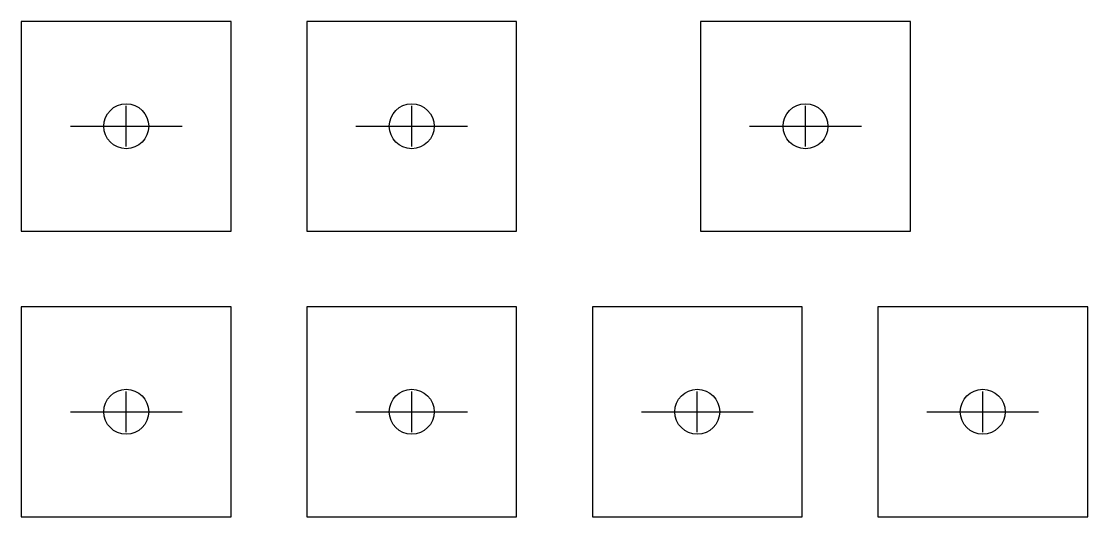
# Model space of a CAD drawing. Header units: millimetres. Extents: x -725 to -368, y -122 to -38.
# Drawn here: x -439.2 to -368.1, y -122.2 to -89.2 of the extents above; entities outside this region: 1.
import ezdxf

# ---------------------------------------------------------------- set-up
doc = ezdxf.new("R2010")
doc.units = ezdxf.units.MM
doc.layers.get('0').update_dxf_attribs({"linetype": 'CONTINUOUS'})

msp = doc.modelspace()

# ---------------------------------------------------------------- linework, layer by layer
for p, q in [((-432.242, -97.521), (-432.242, -94.814)), ((-413.192, -97.521), (-413.192, -94.814)), ((-386.918, -97.521), (-386.918, -94.814)), ((-435.968, -96.168), (-428.515, -96.168)), ((-416.918, -96.168), (-409.465, -96.168)), ((-390.645, -96.168), (-383.192, -96.168)), ((-432.242, -116.571), (-432.242, -113.864)), ((-413.192, -116.571), (-413.192, -113.864)), ((-394.142, -116.571), (-394.142, -113.864)), ((-375.092, -116.571), (-375.092, -113.864)), ((-435.968, -115.218), (-428.515, -115.218)), ((-416.918, -115.218), (-409.465, -115.218)), ((-397.868, -115.218), (-390.415, -115.218)), ((-378.818, -115.218), (-371.365, -115.218))]:
    msp.add_line(p, q)
for points in [[(-439.242, -103.168), (-425.242, -103.168), (-425.242, -89.168), (-439.242, -89.168)], [(-406.192, -103.168), (-406.192, -89.168), (-420.192, -89.168), (-420.192, -103.168)], [(-393.918, -103.168), (-379.918, -103.168), (-379.918, -89.168), (-393.918, -89.168)], [(-439.242, -122.218), (-425.242, -122.218), (-425.242, -108.218), (-439.242, -108.218)], [(-420.192, -108.218), (-420.192, -122.218), (-406.192, -122.218), (-406.192, -108.218)], [(-401.142, -108.218), (-401.142, -122.218), (-387.142, -122.218), (-387.142, -108.218)], [(-368.092, -122.218), (-368.092, -108.218), (-382.092, -108.218), (-382.092, -122.218)]]:
    msp.add_lwpolyline(points, close=True)
for centre in [(-723.677, -39.042), (-432.242, -96.168), (-413.192, -96.168), (-386.918, -96.168), (-432.242, -115.218), (-413.192, -115.218), (-394.142, -115.218), (-375.092, -115.218)]:
    msp.add_circle(centre, 1.5)

doc.saveas('drawing.dxf')
